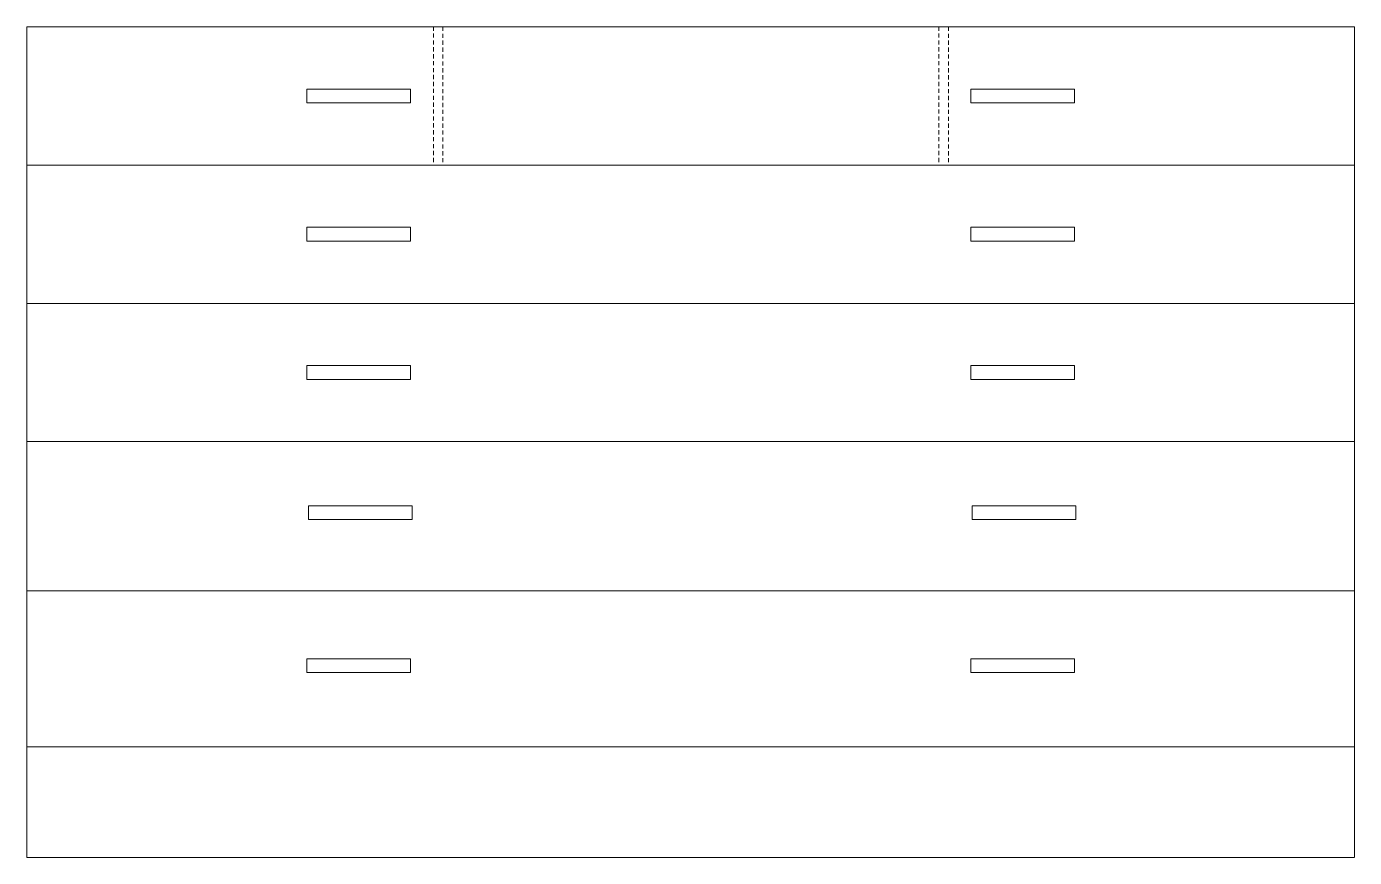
# Model space of a CAD drawing. Extents: x 0 to 48, y 5.2 to 35.3.
import ezdxf

# ---------------------------------------------------------------- set-up
doc = ezdxf.new("R2010")
doc.units = 0
doc.header["$LTSCALE"] = 3
doc.header["$MEASUREMENT"] = 0
doc.linetypes.add('DASHED', pattern=[0.75, 0.5, -0.25])
doc.layers.get('0').update_dxf_attribs({"lineweight": 0})

msp = doc.modelspace()

# ---------------------------------------------------------------- linework, layer by layer
for p, q in [((0, 5.208), (0, 35.25)), ((0, 35.25), (48, 35.25)), ((48, 5.208), (48, 35.25)), ((10.125, 32.5), (10.125, 33)), ((10.125, 33), (13.875, 33)), ((13.875, 32.5), (13.875, 33)), ((34.125, 33), (37.875, 33)), ((34.125, 32.5), (34.125, 33)), ((37.875, 32.5), (37.875, 33)), ((10.125, 32.5), (13.875, 32.5)), ((34.125, 32.5), (37.875, 32.5)), ((0, 30.25), (48, 30.25)), ((10.125, 27.5), (10.125, 28)), ((10.125, 28), (13.875, 28)), ((13.875, 27.5), (13.875, 28)), ((34.125, 28), (37.875, 28)), ((34.125, 27.5), (34.125, 28)), ((37.875, 27.5), (37.875, 28)), ((10.125, 27.5), (13.875, 27.5)), ((34.125, 27.5), (37.875, 27.5)), ((0, 25.25), (48, 25.25)), ((10.125, 22.5), (10.125, 23)), ((10.125, 23), (13.875, 23)), ((13.875, 22.5), (13.875, 23)), ((34.125, 23), (37.875, 23)), ((34.125, 22.5), (34.125, 23)), ((37.875, 22.5), (37.875, 23)), ((10.125, 22.5), (13.875, 22.5)), ((34.125, 22.5), (37.875, 22.5)), ((0, 20.25), (48, 20.25)), ((10.18, 17.432), (10.18, 17.932)), ((10.18, 17.932), (13.93, 17.932)), ((13.93, 17.432), (13.93, 17.932)), ((34.18, 17.932), (37.93, 17.932)), ((34.18, 17.432), (34.18, 17.932)), ((37.93, 17.432), (37.93, 17.932)), ((10.18, 17.432), (13.93, 17.432)), ((34.18, 17.432), (37.93, 17.432)), ((0.006, 14.852), (48, 14.852)), ((10.125, 11.895), (10.125, 12.395)), ((10.125, 12.395), (13.875, 12.395)), ((13.875, 11.895), (13.875, 12.395)), ((34.125, 12.395), (37.875, 12.395)), ((34.125, 11.895), (34.125, 12.395)), ((37.875, 11.895), (37.875, 12.395)), ((10.125, 11.895), (13.875, 11.895)), ((34.125, 11.895), (37.875, 11.895)), ((47.992, 9.208), (-0.008, 9.208)), ((0, 5.208), (47.992, 5.208))]:
    msp.add_line(p, q)
at = {"color": 7, "linetype": 'DASHED', "lineweight": 0, "ltscale": 0.1}
for p, q in [((14.705, 35.261), (14.705, 30.261)), ((15.047, 35.251), (15.047, 30.251)), ((32.979, 35.261), (32.979, 30.261)), ((33.321, 35.251), (33.321, 30.251))]:
    msp.add_line(p, q, dxfattribs=at)
at = {"color": 7, "linetype": 'Continuous', "lineweight": 0}
msp.add_line((0.006, 14.85), (-0.001, 14.85), dxfattribs=at)

doc.saveas('drawing.dxf')
